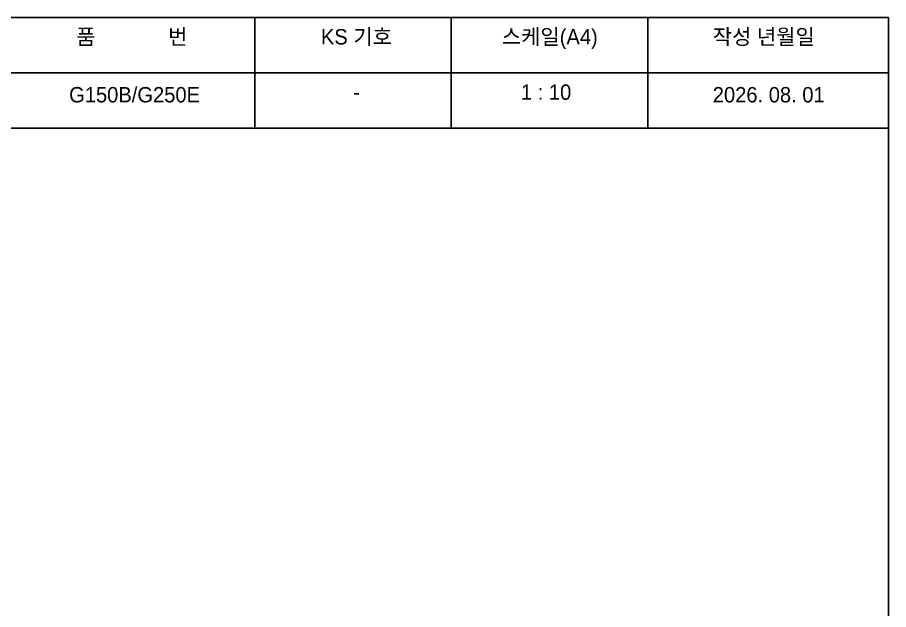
# Model space of a CAD drawing. Extents: x 8663 to 11443, y -20992 to -18942.
# Drawn here: x 9902 to 11318, y -20030 to -19067 of the extents above; entities that cross this region are included whole.
import ezdxf
from ezdxf.enums import TextEntityAlignment as Align

# ---------------------------------------------------------------- set-up
doc = ezdxf.new("R2010")
doc.units = 0
doc.layers.add('TEXT', color=7, linetype='CONTINUOUS')
doc.layers.add('도각라인', color=255, linetype='CONTINUOUS')
doc.styles.add('타이틀', font='H2GTRM.TTF', dxfattribs={"height": 25})

msp = doc.modelspace()

# ---------------------------------------------------------------- linework, layer by layer
at = {"layer": '도각라인', "color": 7}
for p, q in [((8787.7, -19067.5), (11317.7, -19067.5)), ((10287.7, -19247.5), (10287.7, -19067.5)), ((10607.1, -19247.5), (10607.1, -19067.5)), ((10926.6, -19247.5), (10926.6, -19067.5)), ((11317.7, -20867.5), (11317.7, -19067.5)), ((9287.7, -19157.5), (11317.7, -19157.5)), ((8787.7, -19247.5), (11317.7, -19247.5))]:
    msp.add_line(p, q, dxfattribs=at)

# ---------------------------------------------------------------- texts
at = {"layer": 'TEXT', "style": '타이틀'}
for s, p in [('품             번', (10087.9, -19111.4)), ('KS 기호', (10452.9, -19111.4)), ('스케일(A4)', (10767.1, -19111.4)), ('작성 년월일', (11114.9, -19111.4)), ('G150B/G250E', (10092.4, -19205.6)), ('1 : 10', (10761.1, -19201.4)), ('2026. 08. 01', (11122.9, -19205.6)), ('-', (10452.9, -19201.4))]:
    msp.add_text(s, height=25, dxfattribs=at).set_placement(p, align=Align.CENTER)

doc.saveas('drawing.dxf')
